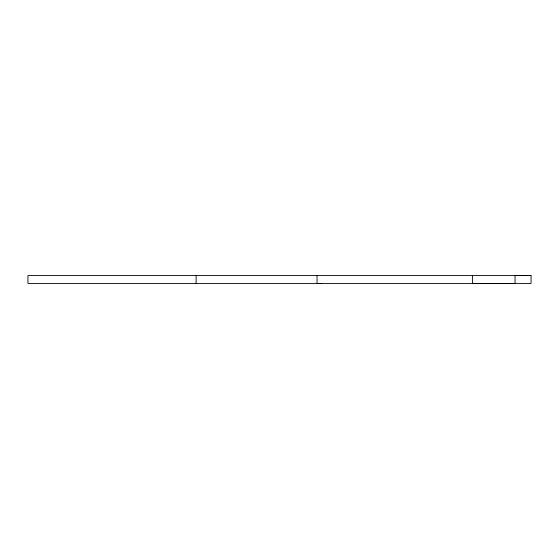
<?xml version="1.0" encoding="UTF-8"?>
<svg xmlns="http://www.w3.org/2000/svg" width="559" height="559" viewBox="0 0 559 559"><rect width="100%" height="100%" fill="white"/><g stroke="black" fill="none" stroke-linecap="round" stroke-linejoin="round"><path stroke-width="0.84" d="M472.404 275.566L472.404 283.427L515.049 283.441L515.049 275.58L531.05 275.58L531.05 283.441L27.95 283.42L27.95 275.559L531.05 275.573M321.537 283.427L317.037 283.42L317.037 275.559M196.111 275.559L196.111 283.42"/></g></svg>
